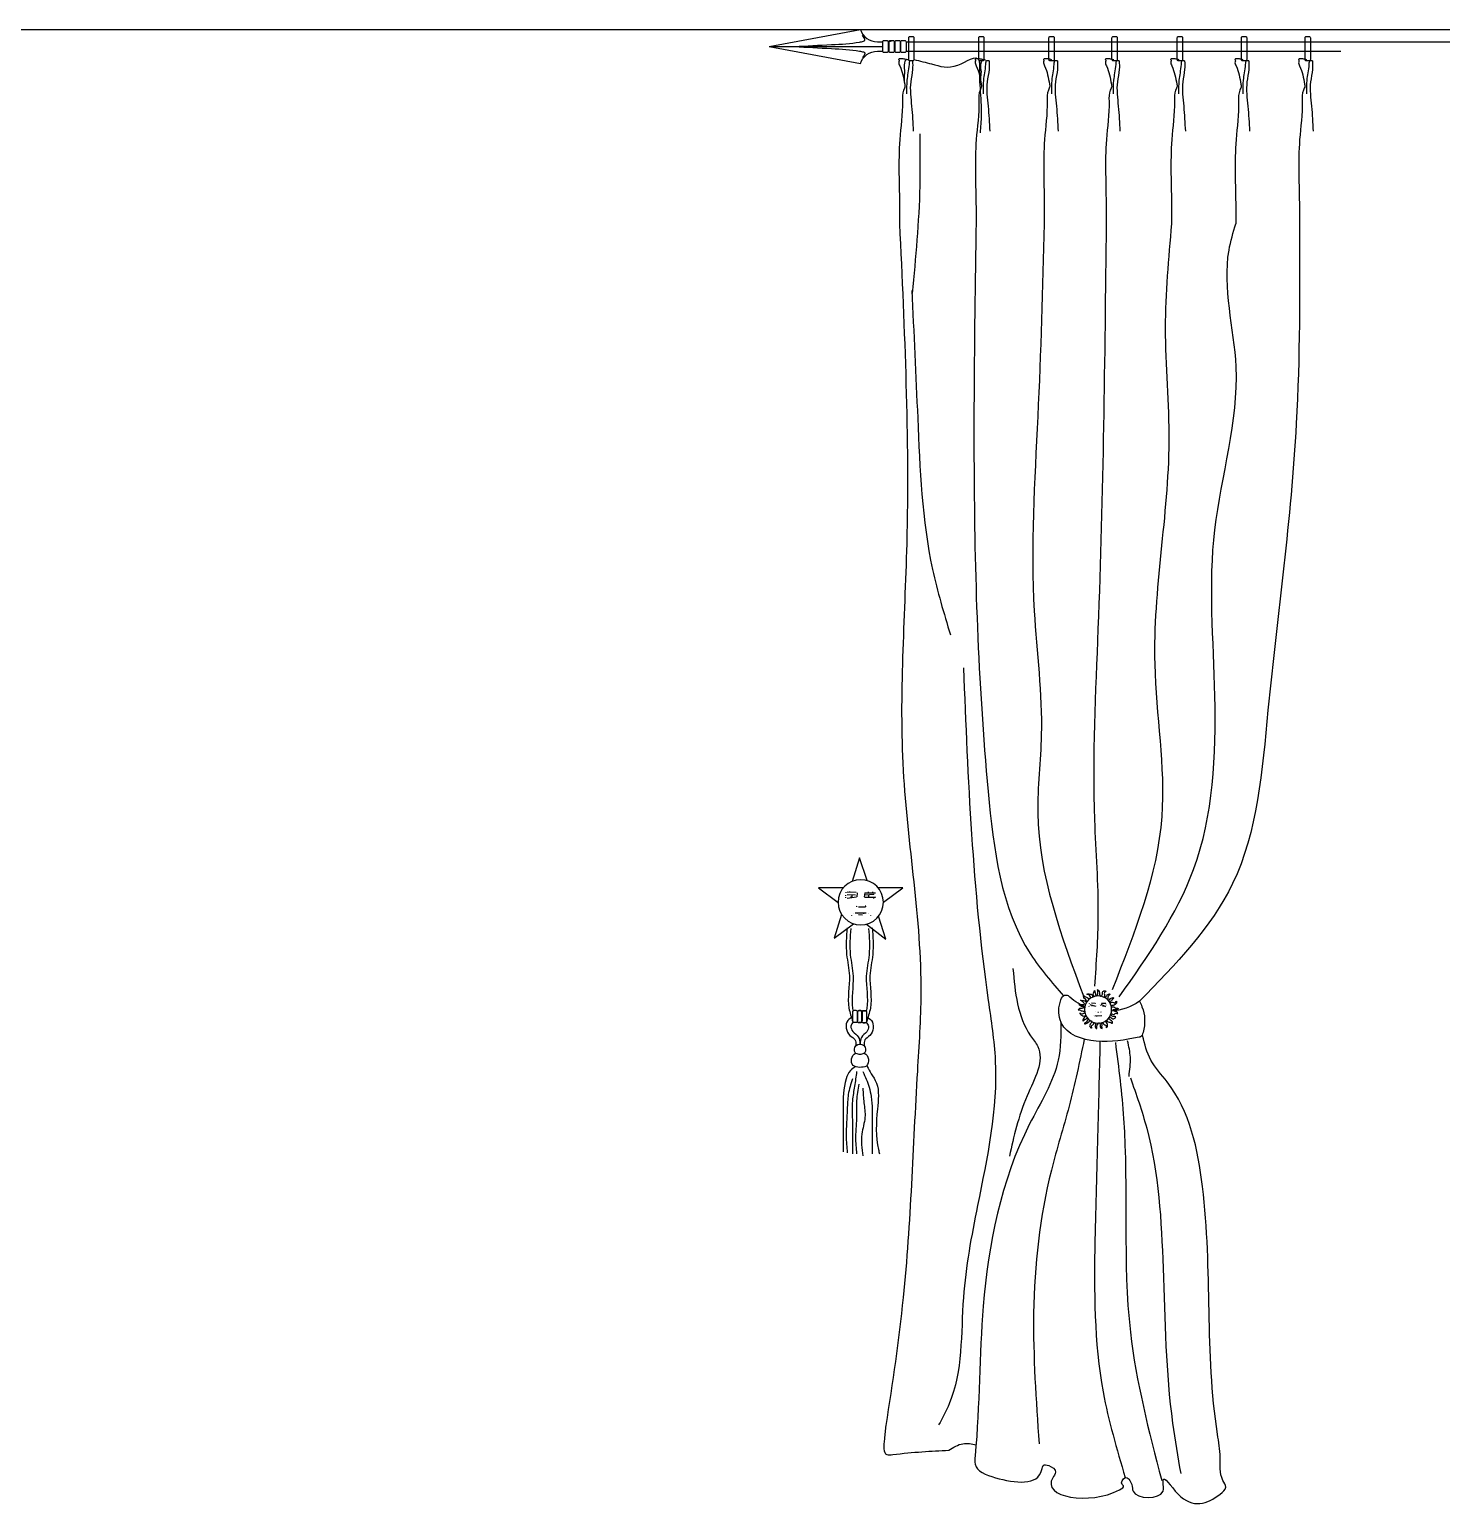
# Model space of a CAD drawing. Header units: inches. Extents: x 9.8 to 52.3, y 14.9 to 39.7.
# Drawn here: x 26.665 to 28.755, y 18.006 to 20.198 of the extents above; entities that cross this region are included whole.
import ezdxf

# ---------------------------------------------------------------- set-up
doc = ezdxf.new("R2010")
doc.units = ezdxf.units.IN
doc.header["$MEASUREMENT"] = 0
doc.layers.add('4', color=4, linetype='Continuous')

msp = doc.modelspace()

# ---------------------------------------------------------------- linework, layer by layer
at = {"layer": '4'}
msp.add_line((10.1824, 20.1977), (30.5086, 20.1977), dxfattribs=at)
at = {"layer": '4', "extrusion": (7.4983e-33, 1.22461e-16, -1)}
for p, q in [((27.9362, 20.1796), (27.9434, 20.1818)), ((27.9362, 20.1657), (27.9376, 20.1657)), ((27.9454, 20.1657), (27.9465, 20.1657)), ((27.9543, 20.1657), (27.955, 20.1657)), ((27.9628, 20.1796), (30.0868, 20.1796)), ((27.9628, 20.1657), (28.6066, 20.1657)), ((27.8737, 18.9148), (27.8737, 18.9158)), ((27.8737, 18.9122), (27.8737, 18.9132)), ((27.8743, 18.9195), (27.8743, 18.9205)), ((27.8758, 18.921), (27.8889, 18.9205)), ((27.8758, 18.9169), (27.8879, 18.9163)), ((27.8894, 18.9132), (27.8758, 18.9111)), ((27.8795, 18.921), (27.8795, 18.9216)), ((27.8811, 18.9142), (27.8811, 18.9127)), ((27.8832, 18.9132), (27.8832, 18.9153)), ((27.8868, 18.921), (27.8868, 18.9205)), ((27.8905, 18.9195), (27.89, 18.9137)), ((27.902, 18.9195), (27.901, 18.9137)), ((27.9015, 18.9132), (27.9177, 18.9132)), ((27.902, 18.9195), (27.9177, 18.9195)), ((27.9151, 18.9169), (27.9025, 18.9158)), ((27.9031, 18.9163), (27.9031, 18.9158)), ((27.9046, 18.9132), (27.9046, 18.9122)), ((27.9072, 18.9205), (27.9072, 18.921)), ((27.9078, 18.9132), (27.9078, 18.9153)), ((27.913, 18.921), (27.913, 18.9205)), ((27.9151, 18.9163), (27.9151, 18.9169)), ((27.9151, 18.9111), (27.9151, 18.9116)), ((27.9177, 18.9132), (27.9177, 18.9137)), ((27.8857, 18.8894), (27.8857, 18.8891)), ((27.8875, 18.8897), (27.9036, 18.8897)), ((27.888, 18.8896), (27.888, 18.8894)), ((27.8894, 18.9002), (27.8893, 18.9002)), ((27.8896, 18.8995), (27.8896, 18.8989)), ((27.8925, 18.8985), (27.9026, 18.8989)), ((27.8927, 18.8902), (27.8927, 18.8904)), ((27.8955, 18.8982), (27.8955, 18.898)), ((27.8977, 18.8899), (27.8977, 18.8897)), ((27.8989, 18.898), (27.8989, 18.8979)), ((27.9023, 18.8989), (27.9023, 18.8985)), ((27.9025, 18.9006), (27.9026, 18.9006)), ((27.9026, 18.8995), (27.9026, 18.8989)), ((27.9066, 18.8894), (27.9066, 18.8891)), ((27.8819, 18.8857), (27.8819, 18.8855)), ((27.8826, 18.8865), (27.8824, 18.8865)), ((27.8914, 18.8884), (27.8914, 18.8883)), ((27.8924, 18.8875), (27.8981, 18.8868)), ((27.8927, 18.8875), (27.8927, 18.8873)), ((27.9004, 18.8884), (27.9004, 18.8886)), ((27.9075, 18.8881), (27.9079, 18.8881)), ((27.9103, 18.8857), (27.9103, 18.8855)), ((28.2339, 18.751), (28.2339, 18.7517)), ((28.2342, 18.7554), (28.2342, 18.7561)), ((28.2351, 18.7539), (28.2433, 18.7517)), ((28.2373, 18.7567), (28.243, 18.7561)), ((28.2377, 18.752), (28.2377, 18.7517)), ((28.2408, 18.7567), (28.2408, 18.7564)), ((28.241, 18.7372), (28.241, 18.7371)), ((28.2424, 18.7374), (28.2526, 18.738)), ((28.243, 18.7561), (28.243, 18.7557)), ((28.2432, 18.7438), (28.2432, 18.7436)), ((28.2433, 18.752), (28.2433, 18.7517)), ((28.2448, 18.7366), (28.2448, 18.7364)), ((28.2469, 18.7426), (28.2478, 18.7426)), ((28.2481, 18.7378), (28.2481, 18.7377)), ((28.2496, 18.7545), (28.2496, 18.7548)), ((28.2503, 18.7425), (28.2503, 18.7426)), ((28.2505, 18.7529), (28.2505, 18.7526)), ((28.251, 18.7431), (28.251, 18.7429)), ((28.2587, 18.7504), (28.2518, 18.7539)), ((28.2521, 18.7561), (28.2584, 18.7561)), ((28.2526, 18.738), (28.2526, 18.7378)), ((28.254, 18.751), (28.254, 18.7507)), ((28.2574, 18.7564), (28.2574, 18.7561)), ((28.2593, 18.7532), (28.2593, 18.7535)), ((28.2599, 18.7557), (28.2599, 18.7554))]:
    msp.add_line(p, q, dxfattribs=at)
at = {"layer": '4', "extrusion": (0, 0, -1)}
for points in [[(-27.7601, 20.1726), (-27.8952, 20.1977, -0.327549), (-27.9203, 20.1796), (-27.9284, 20.1796)], [(-27.7601, 20.1726), (-27.8952, 20.1475, 0.327549), (-27.9203, 20.1656), (-27.9284, 20.1656)]]:
    msp.add_lwpolyline(points, format="xyb", dxfattribs=at)
for points in [[(-27.9667, 20.1857, 0.414214), (-27.9687, 20.1877), (-27.9725, 20.1877, 0.414214), (-27.9745, 20.1857), (-27.9745, 20.1533, 0.414214), (-27.9725, 20.1513), (-27.9687, 20.1513, 0.414214), (-27.9667, 20.1533)], [(-28.0704, 20.1857, 0.414214), (-28.0724, 20.1877), (-28.0762, 20.1877, 0.414214), (-28.0782, 20.1857), (-28.0782, 20.1533, 0.414214), (-28.0762, 20.1513), (-28.0724, 20.1513, 0.414214), (-28.0704, 20.1533)], [(-28.1743, 20.1857, 0.414214), (-28.1763, 20.1877), (-28.1801, 20.1877, 0.414214), (-28.1821, 20.1857), (-28.1821, 20.1533, 0.414214), (-28.1801, 20.1513), (-28.1763, 20.1513, 0.414214), (-28.1743, 20.1533)], [(-28.2677, 20.1857, 0.414214), (-28.2697, 20.1877), (-28.2735, 20.1877, 0.414214), (-28.2755, 20.1857), (-28.2755, 20.1533, 0.414214), (-28.2735, 20.1513), (-28.2697, 20.1513, 0.414214), (-28.2677, 20.1533)], [(-28.3643, 20.1857, 0.414214), (-28.3663, 20.1877), (-28.3701, 20.1877, 0.414214), (-28.3721, 20.1857), (-28.3721, 20.1533, 0.414214), (-28.3701, 20.1513), (-28.3663, 20.1513, 0.414214), (-28.3643, 20.1533)], [(-28.4594, 20.1857, 0.414214), (-28.4614, 20.1877), (-28.4652, 20.1877, 0.414214), (-28.4672, 20.1857), (-28.4672, 20.1533, 0.414214), (-28.4652, 20.1513), (-28.4614, 20.1513, 0.414214), (-28.4594, 20.1533)], [(-28.5536, 20.1857, 0.414214), (-28.5556, 20.1877), (-28.5594, 20.1877, 0.414214), (-28.5614, 20.1857), (-28.5614, 20.1533, 0.414214), (-28.5594, 20.1513), (-28.5556, 20.1513, 0.414214), (-28.5536, 20.1533)], [(-27.9304, 20.1818), (-27.9342, 20.1818, 0.414214), (-27.9362, 20.1798), (-27.9362, 20.1657, 0.414214), (-27.9342, 20.1637), (-27.9304, 20.1637, 0.414214), (-27.9284, 20.1657), (-27.9284, 20.1798, 0.414214)], [(-27.9396, 20.1818), (-27.9434, 20.1818, 0.414214), (-27.9454, 20.1798), (-27.9454, 20.1657, 0.414214), (-27.9434, 20.1637), (-27.9396, 20.1637, 0.414214), (-27.9376, 20.1657), (-27.9376, 20.1798, 0.414214)], [(-27.9485, 20.1818), (-27.9523, 20.1818, 0.414214), (-27.9543, 20.1798), (-27.9543, 20.1657, 0.414214), (-27.9523, 20.1637), (-27.9485, 20.1637, 0.414214), (-27.9465, 20.1657), (-27.9465, 20.1798, 0.414214)], [(-27.957, 20.1818), (-27.9608, 20.1818, 0.414214), (-27.9628, 20.1798), (-27.9628, 20.1657, 0.414214), (-27.9608, 20.1637), (-27.957, 20.1637, 0.414214), (-27.955, 20.1657), (-27.955, 20.1798, 0.414214)], [(-27.8839, 18.7297), (-27.8839, 18.7431, 0.414214), (-27.8863, 18.7455), (-27.8883, 18.7455, 0.414214), (-27.8907, 18.7431), (-27.8907, 18.7297, 0.414214), (-27.8883, 18.7273), (-27.8863, 18.7273, 0.414214)], [(-27.8908, 18.7292), (-27.8908, 18.7426, 0.414214), (-27.8932, 18.745), (-27.8951, 18.745, 0.414214), (-27.8975, 18.7426), (-27.8975, 18.7292, 0.414214), (-27.8951, 18.7268), (-27.8932, 18.7268, 0.414214)], [(-27.8909, 18.7297), (-27.8909, 18.7431, 0.414214), (-27.8933, 18.7455), (-27.8953, 18.7455, 0.414214), (-27.8977, 18.7431), (-27.8977, 18.7297, 0.414214), (-27.8953, 18.7273), (-27.8933, 18.7273, 0.414214)], [(-27.8974, 18.7293), (-27.8974, 18.7428, 0.414214), (-27.8998, 18.7452), (-27.9018, 18.7452, 0.414214), (-27.9042, 18.7428), (-27.9042, 18.7293, 0.414214), (-27.9018, 18.7269), (-27.8998, 18.7269, 0.414214)], [(-27.8976, 18.729), (-27.8976, 18.7424, 0.414214), (-27.9, 18.7448), (-27.902, 18.7448, 0.414214), (-27.9044, 18.7424), (-27.9044, 18.729, 0.414214), (-27.902, 18.7266), (-27.9, 18.7266, 0.414214)]]:
    msp.add_lwpolyline(points, format="xyb", close=True, dxfattribs=at)
for points in [[(-27.7601, 20.1726), (-27.9284, 20.1726)], [(-27.8941, 18.9713), (-27.883, 18.9363)], [(-27.9051, 18.9375), (-27.8941, 18.9713)], [(-27.87, 18.9268), (-27.8334, 18.9268), (-27.8622, 18.9049)], [(-27.9292, 18.9057), (-27.958, 18.9268), (-27.9214, 18.9268)], [(-27.8674, 18.8875), (-27.8563, 18.8525), (-27.8852, 18.8736)], [(-27.9042, 18.873), (-27.933, 18.851), (-27.9221, 18.8848)]]:
    msp.add_lwpolyline(points, dxfattribs=at)
at = {"layer": '4', "extrusion": (7.4983e-33, 1.22461e-16, -1)}
for centre, radius in [((-27.8957, 18.9054), 0.0335), ((-28.2471, 18.7466), 0.0201)]:
    msp.add_circle(centre, radius, dxfattribs=at)
for centre, radius, start, end in [((-28.2608, 18.8284), 0.0843, 293.2461, 313.5438), ((-28.2608, 18.8284), 0.0843, 235.6895, 265.7062), ((-27.8946, 18.6873), 0.00828, 321.4818, 218.5167), ((-27.8946, 18.6712), 0.0127, 323.3483, 59.3425), ((-27.8946, 18.6712), 0.0127, 120.1573, 221.468), ((-27.8951, 18.6838), 0.0228, 246.7737, 298.0426)]:
    msp.add_arc(centre, radius, start, end, dxfattribs=at)
at = {"layer": '4'}
for points, knots in [([(27.7976, 20.1726), (27.8158, 20.1736), (27.8477, 20.1753), (27.8831, 20.177), (27.8983, 20.1801), (27.9022, 20.1815), (27.9009, 20.1857), (27.8993, 20.1879), (27.8981, 20.1895)], [0, 0, 0, 0, 55.141445, 96.70421, 102.506128, 104.672636, 107.104394, 113.369256, 113.369256, 113.369256, 113.369256]), ([(27.7976, 20.1726), (27.8158, 20.1716), (27.8477, 20.1699), (27.8831, 20.1682), (27.8983, 20.1651), (27.9022, 20.1637), (27.9009, 20.1595), (27.8993, 20.1573), (27.8981, 20.1557)], [0, 0, 0, 0, 55.141445, 96.70421, 102.506128, 104.672636, 107.104394, 113.369256, 113.369256, 113.369256, 113.369256]), ([(27.9745, 20.1533), (27.9833, 20.1512), (28.005, 20.1463), (28.0337, 20.1361), (28.0698, 20.1631), (28.0719, 20.1445), (28.071, 20.1262), (28.0731, 20.1004), (28.0748, 20.0706), (28.0732, 20.0536), (28.0724, 20.045)], [0, 0, 0, 0, 26.979752, 65.908872, 97.756014, 103.802657, 115.891125, 154.785344, 179.840651, 205.802115, 205.802115, 205.802115, 205.802115]), ([(27.9642, 20.1532), (27.9622, 20.1537), (27.9591, 20.1545), (27.9557, 20.1542), (27.9507, 20.1544), (27.9531, 20.1522), (27.9511, 20.1488), (27.9575, 20.137), (27.9592, 20.1253), (27.9617, 20.1127), (27.9568, 20.1049), (27.9586, 20.0777), (27.95, 20.0207), (27.9533, 19.9598), (27.9532, 19.9183), (27.9531, 19.9103)], [0, 0, 0, 0, 5.888716, 9.045734, 12.622874, 13.886841, 16.36504, 22.48592, 50.797241, 53.970863, 59.960258, 76.525179, 133.431317, 233.784115, 257.961053, 257.961053, 257.961053, 257.961053]), ([(27.9673, 20.1519), (27.9661, 20.1526), (27.9622, 20.155), (27.9586, 20.1441), (27.9615, 20.1356), (27.9592, 20.1256), (27.9604, 20.1195), (27.9609, 20.1168)], [0, 0, 0, 0, 3.48452, 12.268936, 22.456578, 32.993877, 41.122951, 41.122951, 41.122951, 41.122951]), ([(27.9725, 20.1513), (27.971, 20.1516), (27.9675, 20.1522), (27.9669, 20.1383), (27.9633, 20.1245), (27.9636, 20.1094), (27.9637, 20.1024)], [0, 0, 0, 0, 3.829566, 9.081515, 32.773881, 53.103821, 53.103821, 53.103821, 53.103821]), ([(27.9725, 20.1513), (27.9726, 20.1471), (27.973, 20.1367), (27.9674, 20.1147), (27.9716, 20.0839), (27.9729, 20.0597), (27.9735, 20.0474)], [0, 0, 0, 0, 12.405343, 31.190721, 67.315772, 104.196324, 104.196324, 104.196324, 104.196324]), ([(28.0775, 20.1532), (28.0754, 20.1537), (28.0723, 20.1545), (28.0689, 20.1542), (28.0639, 20.1544), (28.0663, 20.1522), (28.0644, 20.1488), (28.0707, 20.137), (28.0724, 20.1253), (28.0749, 20.1127), (28.07, 20.1049), (28.0718, 20.0777), (28.0632, 20.0207), (28.0666, 19.9598), (28.0664, 19.9183), (28.0664, 19.9103)], [0, 0, 0, 0, 5.888716, 9.045734, 12.622874, 13.886841, 16.36504, 22.48592, 50.797241, 53.970863, 59.960258, 76.525179, 133.431317, 233.784115, 257.961053, 257.961053, 257.961053, 257.961053]), ([(28.0805, 20.1519), (28.0794, 20.1526), (28.0754, 20.155), (28.0718, 20.1441), (28.0747, 20.1356), (28.0724, 20.1256), (28.0736, 20.1195), (28.0741, 20.1168)], [0, 0, 0, 0, 3.48452, 12.268936, 22.456578, 32.993877, 41.122951, 41.122951, 41.122951, 41.122951]), ([(28.0857, 20.1513), (28.0842, 20.1516), (28.0807, 20.1522), (28.0801, 20.1383), (28.0765, 20.1245), (28.0768, 20.1094), (28.0769, 20.1024)], [0, 0, 0, 0, 3.829566, 9.081515, 32.773881, 53.103821, 53.103821, 53.103821, 53.103821]), ([(28.0857, 20.1513), (28.0859, 20.1471), (28.0862, 20.1367), (28.0806, 20.1147), (28.0848, 20.0839), (28.0861, 20.0597), (28.0867, 20.0474)], [0, 0, 0, 0, 12.405343, 31.190721, 67.315772, 104.196324, 104.196324, 104.196324, 104.196324]), ([(28.1786, 20.1532), (28.1765, 20.1537), (28.1734, 20.1545), (28.17, 20.1542), (28.165, 20.1544), (28.1674, 20.1522), (28.1655, 20.1488), (28.1718, 20.137), (28.1735, 20.1253), (28.1761, 20.1127), (28.1711, 20.1049), (28.1729, 20.0777), (28.1643, 20.0207), (28.1677, 19.9598), (28.1675, 19.9183), (28.1675, 19.9103)], [0, 0, 0, 0, 5.888716, 9.045734, 12.622874, 13.886841, 16.36504, 22.48592, 50.797241, 53.970863, 59.960258, 76.525179, 133.431317, 233.784115, 257.961053, 257.961053, 257.961053, 257.961053]), ([(28.1868, 20.1513), (28.1854, 20.1516), (28.1819, 20.1522), (28.1813, 20.1383), (28.1776, 20.1245), (28.1779, 20.1094), (28.178, 20.1024)], [0, 0, 0, 0, 3.829566, 9.081515, 32.773881, 53.103821, 53.103821, 53.103821, 53.103821]), ([(28.1868, 20.1513), (28.187, 20.1471), (28.1874, 20.1367), (28.1817, 20.1147), (28.186, 20.0839), (28.1872, 20.0597), (28.1879, 20.0474)], [0, 0, 0, 0, 12.405343, 31.190721, 67.315772, 104.196324, 104.196324, 104.196324, 104.196324]), ([(28.2702, 20.1532), (28.2682, 20.1537), (28.265, 20.1545), (28.2616, 20.1542), (28.2567, 20.1544), (28.259, 20.1522), (28.2571, 20.1488), (28.2634, 20.137), (28.2651, 20.1253), (28.2677, 20.1127), (28.2627, 20.1049), (28.2645, 20.0777), (28.2559, 20.0207), (28.2593, 19.9598), (28.2591, 19.9183), (28.2591, 19.9103)], [0, 0, 0, 0, 5.888716, 9.045734, 12.622874, 13.886841, 16.36504, 22.48592, 50.797241, 53.970863, 59.960258, 76.525179, 133.431317, 233.784115, 257.961053, 257.961053, 257.961053, 257.961053]), ([(28.2784, 20.1513), (28.277, 20.1516), (28.2735, 20.1522), (28.2729, 20.1383), (28.2692, 20.1245), (28.2695, 20.1094), (28.2696, 20.1024)], [0, 0, 0, 0, 3.829566, 9.081515, 32.773881, 53.103821, 53.103821, 53.103821, 53.103821]), ([(28.2784, 20.1513), (28.2786, 20.1471), (28.279, 20.1367), (28.2733, 20.1147), (28.2776, 20.0839), (28.2788, 20.0597), (28.2795, 20.0474)], [0, 0, 0, 0, 12.405343, 31.190721, 67.315772, 104.196324, 104.196324, 104.196324, 104.196324]), ([(28.367, 20.1532), (28.3649, 20.1537), (28.3618, 20.1545), (28.3584, 20.1542), (28.3534, 20.1544), (28.3558, 20.1522), (28.3539, 20.1488), (28.3602, 20.137), (28.3619, 20.1253), (28.3645, 20.1127), (28.3595, 20.1049), (28.3613, 20.0777), (28.3527, 20.0207), (28.3561, 19.9598), (28.3559, 19.9183), (28.3559, 19.9103)], [0, 0, 0, 0, 5.888716, 9.045734, 12.622874, 13.886841, 16.36504, 22.48592, 50.797241, 53.970863, 59.960258, 76.525179, 133.431317, 233.784115, 257.961053, 257.961053, 257.961053, 257.961053]), ([(28.3752, 20.1513), (28.3738, 20.1516), (28.3703, 20.1522), (28.3697, 20.1383), (28.366, 20.1245), (28.3663, 20.1094), (28.3664, 20.1024)], [0, 0, 0, 0, 3.829566, 9.081515, 32.773881, 53.103821, 53.103821, 53.103821, 53.103821]), ([(28.3752, 20.1513), (28.3754, 20.1471), (28.3758, 20.1367), (28.3701, 20.1147), (28.3744, 20.0839), (28.3756, 20.0597), (28.3763, 20.0474)], [0, 0, 0, 0, 12.405343, 31.190721, 67.315772, 104.196324, 104.196324, 104.196324, 104.196324]), ([(28.462, 20.1532), (28.46, 20.1537), (28.4569, 20.1545), (28.4535, 20.1542), (28.4485, 20.1544), (28.4509, 20.1522), (28.4489, 20.1488), (28.4553, 20.137), (28.457, 20.1253), (28.4595, 20.1127), (28.4546, 20.1049), (28.4564, 20.0777), (28.4478, 20.0207), (28.4511, 19.9598), (28.451, 19.9183), (28.451, 19.9103)], [0, 0, 0, 0, 5.888716, 9.045734, 12.622874, 13.886841, 16.36504, 22.48592, 50.797241, 53.970863, 59.960258, 76.525179, 133.431317, 233.784115, 257.961053, 257.961053, 257.961053, 257.961053]), ([(28.4703, 20.1513), (28.4688, 20.1516), (28.4653, 20.1522), (28.4647, 20.1383), (28.4611, 20.1245), (28.4614, 20.1094), (28.4615, 20.1024)], [0, 0, 0, 0, 3.829566, 9.081515, 32.773881, 53.103821, 53.103821, 53.103821, 53.103821]), ([(28.4703, 20.1513), (28.4704, 20.1471), (28.4708, 20.1367), (28.4652, 20.1147), (28.4694, 20.0839), (28.4707, 20.0597), (28.4713, 20.0474)], [0, 0, 0, 0, 12.405343, 31.190721, 67.315772, 104.196324, 104.196324, 104.196324, 104.196324]), ([(28.5562, 20.1532), (28.5542, 20.1537), (28.5511, 20.1545), (28.5477, 20.1542), (28.5427, 20.1544), (28.5451, 20.1522), (28.5431, 20.1488), (28.5495, 20.137), (28.5512, 20.1253), (28.5537, 20.1127), (28.5488, 20.1049), (28.5506, 20.0777), (28.542, 20.0207), (28.5453, 19.9598), (28.5452, 19.9183), (28.5452, 19.9103)], [0, 0, 0, 0, 5.888716, 9.045734, 12.622874, 13.886841, 16.36504, 22.48592, 50.797241, 53.970863, 59.960258, 76.525179, 133.431317, 233.784115, 257.961053, 257.961053, 257.961053, 257.961053]), ([(28.5645, 20.1513), (28.563, 20.1516), (28.5595, 20.1522), (28.5589, 20.1383), (28.5553, 20.1245), (28.5556, 20.1094), (28.5557, 20.1024)], [0, 0, 0, 0, 3.829566, 9.081515, 32.773881, 53.103821, 53.103821, 53.103821, 53.103821]), ([(28.5645, 20.1513), (28.5646, 20.1471), (28.565, 20.1367), (28.5594, 20.1147), (28.5636, 20.0839), (28.5649, 20.0597), (28.5655, 20.0474)], [0, 0, 0, 0, 12.405343, 31.190721, 67.315772, 104.196324, 104.196324, 104.196324, 104.196324]), ([(27.9831, 20.0433), (27.9834, 20.0174), (27.9843, 19.9386), (27.9769, 19.86), (27.972, 19.8071)], [0, 0, 0, 0, 77.497716, 236.569797, 236.569797, 236.569797, 236.569797]), ([(27.9531, 19.9103), (27.9605, 19.7523), (27.973, 19.4826), (27.9438, 19.1018), (27.9925, 18.8426), (27.9738, 18.5819), (27.9683, 18.3676), (27.9428, 18.1937), (27.9328, 18.1308)], [0, 0, 0, 0, 474.222372, 809.631559, 1140.799191, 1256.201205, 1592.224717, 1783.240328, 1783.240328, 1783.240328, 1783.240328]), ([(28.0664, 19.9103), (28.0646, 19.7903), (28.0605, 19.5088), (28.0717, 19.1529), (28.1062, 18.8699), (28.1786, 18.7869), (28.1958, 18.767)], [0, 0, 0, 0, 358.832641, 841.380524, 1090.504715, 1168.675378, 1168.675378, 1168.675378, 1168.675378]), ([(28.1675, 19.9103), (28.1649, 19.8152), (28.1596, 19.624), (28.1429, 19.3712), (28.1698, 19.1762), (28.1454, 18.982), (28.1926, 18.8553), (28.226, 18.7654)], [0, 0, 0, 0, 285.62281, 573.877557, 757.581659, 872.983672, 1153.868306, 1153.868306, 1153.868306, 1153.868306]), ([(28.2591, 19.9103), (28.2569, 19.7103), (28.2538, 19.4161), (28.2358, 19.0745), (28.2501, 18.8981), (28.2442, 18.8161), (28.2417, 18.7811)], [0, 0, 0, 0, 599.989298, 883.004801, 1024.585402, 1129.519066, 1129.519066, 1129.519066, 1129.519066]), ([(28.3559, 19.9103), (28.3512, 19.8588), (28.3415, 19.7516), (28.363, 19.5336), (28.3123, 19.294), (28.3633, 19.0166), (28.3014, 18.8605), (28.2679, 18.7759)], [0, 0, 0, 0, 154.735593, 322.501667, 653.295426, 878.864878, 1145.920244, 1145.920244, 1145.920244, 1145.920244]), ([(28.2784, 18.7654), (28.3211, 18.826), (28.4143, 18.9584), (28.426, 19.2084), (28.4031, 19.4566), (28.4737, 19.6737), (28.4269, 19.8285), (28.4471, 19.8973), (28.451, 19.9103)], [0, 0, 0, 0, 218.43419, 477.120979, 723.406999, 966.497635, 1139.739601, 1180.164334, 1180.164334, 1180.164334, 1180.164334]), ([(28.5452, 19.9103), (28.5456, 19.8112), (28.5466, 19.5695), (28.5007, 19.2494), (28.4776, 18.9325), (28.3616, 18.8134), (28.3083, 18.7588)], [0, 0, 0, 0, 295.973944, 722.492406, 984.558695, 1206.827729, 1206.827729, 1206.827729, 1206.827729]), ([(27.9713, 19.8116), (27.9743, 19.7487), (27.9809, 19.6109), (27.9874, 19.4378), (28.0188, 19.3336), (28.0285, 19.3015)], [0, 0, 0, 0, 189.294877, 414.641372, 514.923523, 514.923523, 514.923523, 514.923523]), ([(28.0477, 19.2528), (28.0544, 19.0882), (28.0623, 18.8938), (28.1049, 18.6293), (28.073, 18.4813), (28.0412, 18.3149), (28.0476, 18.1988), (28.0166, 18.1417), (28.011, 18.1314)], [0, 0, 0, 0, 493.937876, 583.635292, 800.07451, 937.923043, 1096.520072, 1131.676952, 1131.676952, 1131.676952, 1131.676952]), ([(27.8756, 18.8675), (27.8746, 18.8544), (27.8728, 18.8306), (27.8823, 18.7916), (27.8738, 18.7571), (27.8819, 18.7353), (27.884, 18.7286)], [0, 0, 0, 0, 65.216018, 118.485042, 198.314487, 233.263315, 233.263315, 233.263315, 233.263315]), ([(27.9127, 18.8675), (27.9137, 18.8544), (27.9155, 18.8306), (27.906, 18.7916), (27.9145, 18.7569), (27.9063, 18.735), (27.9042, 18.7281)], [0, 0, 0, 0, 65.216018, 118.485042, 198.314487, 234.09531, 234.09531, 234.09531, 234.09531]), ([(27.881, 18.8668), (27.88, 18.8537), (27.8782, 18.8299), (27.8878, 18.7909), (27.8807, 18.7622), (27.8842, 18.7454), (27.8845, 18.7442)], [0, 0, 0, 0, 65.216018, 118.485042, 198.314487, 205.033627, 205.033627, 205.033627, 205.033627]), ([(27.9073, 18.8668), (27.9083, 18.8537), (27.9101, 18.8299), (27.9006, 18.7909), (27.9077, 18.7622), (27.9041, 18.7453), (27.9038, 18.744)], [0, 0, 0, 0, 65.216018, 118.485042, 198.314487, 205.297597, 205.297597, 205.297597, 205.297597]), ([(28.1211, 18.8073), (28.1242, 18.7719), (28.1279, 18.73), (28.172, 18.6774), (28.1339, 18.6109), (28.1223, 18.5586), (28.1158, 18.5296)], [0, 0, 0, 0, 102.956949, 121.854659, 196.88423, 289.744816, 289.744816, 289.744816, 289.744816]), ([(28.3083, 18.7588), (28.3096, 18.7562), (28.3167, 18.742), (28.3174, 18.724), (28.3118, 18.7062), (28.2868, 18.702), (28.249, 18.6935), (28.1987, 18.7098), (28.188, 18.7391), (28.1879, 18.7533), (28.1959, 18.7691), (28.2009, 18.7678), (28.2028, 18.7673)], [0, 0, 0, 0, 8.819379, 47.209282, 54.611553, 56.809534, 120.519811, 178.93448, 183.48653, 213.338468, 222.078213, 227.435885, 227.435885, 227.435885, 227.435885]), ([(28.2274, 18.7544), (28.2269, 18.7553), (28.226, 18.7568), (28.2244, 18.7585), (28.22, 18.7609), (28.2233, 18.7602), (28.2257, 18.76), (28.2283, 18.759), (28.2317, 18.7563), (28.2285, 18.7626), (28.2259, 18.7635), (28.2251, 18.7688), (28.2274, 18.7652), (28.2301, 18.7654), (28.2322, 18.7637), (28.2346, 18.7623), (28.2368, 18.7643), (28.2345, 18.7669), (28.2335, 18.7691), (28.2298, 18.7689), (28.2327, 18.7703), (28.2347, 18.7688), (28.2389, 18.7698), (28.239, 18.7654), (28.2411, 18.7664), (28.2398, 18.7681), (28.2402, 18.7708), (28.2407, 18.773), (28.2422, 18.7756), (28.2424, 18.7719), (28.2431, 18.7702), (28.2435, 18.7675), (28.2469, 18.7663), (28.2462, 18.7716), (28.247, 18.774), (28.2453, 18.7771), (28.2488, 18.7743), (28.249, 18.7716), (28.2496, 18.7687), (28.2498, 18.7667), (28.2515, 18.7658), (28.2527, 18.7677), (28.2538, 18.7696), (28.2531, 18.7722), (28.2548, 18.774), (28.2565, 18.7742), (28.2578, 18.7746), (28.259, 18.7733), (28.2571, 18.773), (28.2561, 18.7713), (28.2564, 18.7688), (28.2568, 18.7668), (28.256, 18.7652), (28.257, 18.7645), (28.2585, 18.7651), (28.2601, 18.767), (28.261, 18.77), (28.2652, 18.7697), (28.2636, 18.7676), (28.2617, 18.7665), (28.2616, 18.7637), (28.2614, 18.762), (28.2615, 18.76), (28.2642, 18.7607), (28.2654, 18.7628), (28.2674, 18.7643), (28.2709, 18.7645), (28.2701, 18.7628), (28.2679, 18.7632), (28.2678, 18.7592), (28.2652, 18.759), (28.2644, 18.7575), (28.2659, 18.7563), (28.2682, 18.7582), (28.2708, 18.7564), (28.273, 18.7569), (28.2745, 18.7597), (28.2746, 18.7575), (28.2746, 18.7558), (28.2722, 18.7538), (28.2698, 18.7527), (28.2662, 18.7525), (28.2672, 18.75), (28.2695, 18.7512), (28.2719, 18.7499), (28.2737, 18.7478), (28.2775, 18.7492), (28.2762, 18.747), (28.2745, 18.7457), (28.2718, 18.7462), (28.2694, 18.7465), (28.2687, 18.7461)], [2.361413, 2.361413, 2.361413, 2.361413, 6.985416, 11.536861, 17.159934, 18.845169, 24.643917, 30.620421, 33.300635, 41.473782, 46.874424, 51.92577, 55.803953, 60.026922, 65.258216, 69.253083, 71.785606, 77.446345, 82.175292, 85.310004, 87.441334, 92.497045, 98.339627, 103.628348, 105.017723, 106.300188, 112.2722, 117.770044, 119.819037, 122.996076, 128.600942, 132.760103, 134.796194, 143.401942, 147.68807, 150.700328, 154.274163, 160.686492, 166.950537, 168.164749, 170.828911, 173.861026, 177.488443, 182.018965, 185.560291, 188.50815, 190.414813, 192.275262, 193.87376, 197.259279, 201.307288, 206.069656, 207.753436, 208.944714, 211.141944, 215.019823, 221.429515, 225.309174, 227.22937, 231.609093, 236.465942, 239.333283, 241.528719, 244.161174, 249.722758, 253.890888, 258.239949, 259.305037, 261.270276, 267.481255, 271.776675, 273.05914, 274.406747, 279.698508, 284.611606, 287.626033, 291.331955, 293.015735, 295.645857, 300.870402, 306.003611, 311.013445, 312.827154, 315.93462, 320.984306, 325.35857, 329.886892, 332.017071, 334.733559, 340.930213, 345.119744, 345.119744, 345.119744, 345.119744]), ([(27.8839, 18.7359), (27.8811, 18.7343), (27.8715, 18.729), (27.8747, 18.7091), (27.8885, 18.7034), (27.8885, 18.6967), (27.8885, 18.6935)], [0, 0, 0, 0, 9.195887, 31.496876, 41.039833, 49.834898, 49.834898, 49.834898, 49.834898]), ([(28.2274, 18.7544), (28.2265, 18.7541), (28.2247, 18.7536), (28.2224, 18.7535), (28.2176, 18.7546), (28.2205, 18.7529), (28.2224, 18.7515), (28.225, 18.7504), (28.2294, 18.7502), (28.2228, 18.7477), (28.2202, 18.7487), (28.216, 18.7453), (28.2202, 18.7465), (28.222, 18.7445), (28.2248, 18.7444), (28.2274, 18.7438), (28.2278, 18.7408), (28.2243, 18.7404), (28.222, 18.7395), (28.2195, 18.7421), (28.2207, 18.7391), (28.2232, 18.7389), (28.2256, 18.7354), (28.2287, 18.7385), (28.2296, 18.7364), (28.2275, 18.736), (28.226, 18.7337), (28.2248, 18.7318), (28.2242, 18.7288), (28.2268, 18.7314), (28.2285, 18.7322), (28.2306, 18.7339), (28.2339, 18.7326), (28.2298, 18.7291), (28.2288, 18.7268), (28.2255, 18.7256), (28.2299, 18.7254), (28.232, 18.7272), (28.2343, 18.7289), (28.2358, 18.7304), (28.2376, 18.7298), (28.2372, 18.7276), (28.2367, 18.7255), (28.2345, 18.7241), (28.2346, 18.7215), (28.2357, 18.7203), (28.2364, 18.7191), (28.2382, 18.7193), (28.237, 18.7207), (28.2374, 18.7226), (28.2393, 18.7243), (28.2409, 18.7256), (28.2414, 18.7273), (28.2426, 18.7271), (28.2434, 18.7257), (28.2432, 18.7231), (28.2419, 18.7204), (28.2452, 18.7178), (28.2455, 18.7204), (28.2447, 18.7225), (28.2466, 18.7246), (28.2476, 18.7261), (28.2489, 18.7275), (28.2505, 18.7251), (28.25, 18.7227), (28.2504, 18.7202), (28.2529, 18.7178), (28.2534, 18.7196), (28.2515, 18.7208), (28.2541, 18.7238), (28.2524, 18.7257), (28.2527, 18.7274), (28.2547, 18.7272), (28.2552, 18.7243), (28.2582, 18.7238), (28.2596, 18.722), (28.2588, 18.7189), (28.2603, 18.7205), (28.2615, 18.7218), (28.2611, 18.7248), (28.26, 18.7272), (28.2575, 18.7299), (28.2599, 18.731), (28.2608, 18.7286), (28.2634, 18.7279), (28.2662, 18.7283), (28.2681, 18.7247), (28.2686, 18.7272), (28.2682, 18.7293), (28.2656, 18.7308), (28.263, 18.7327), (28.264, 18.7354), (28.2669, 18.7351), (28.2686, 18.7323), (28.2713, 18.7336), (28.2748, 18.7356), (28.2713, 18.7363), (28.2692, 18.736), (28.2673, 18.7375), (28.2652, 18.7389), (28.2669, 18.7407), (28.2688, 18.7392), (28.2716, 18.7388), (28.2728, 18.742), (28.2746, 18.7408), (28.2766, 18.7407), (28.2755, 18.7428), (28.2742, 18.7441), (28.2719, 18.7432), (28.2706, 18.7451), (28.2694, 18.7458), (28.2687, 18.7461), (28.2687, 18.7461)], [2.361413, 2.361413, 2.361413, 2.361413, 6.985416, 11.536861, 17.159934, 18.845169, 24.643917, 30.620421, 33.300635, 41.473782, 46.874424, 51.92577, 55.803953, 60.026922, 65.258216, 69.253083, 71.785606, 77.446345, 82.175292, 85.310004, 87.441334, 92.497045, 98.339627, 103.628348, 105.017723, 106.300188, 112.2722, 117.770044, 119.819037, 122.996076, 128.600942, 132.760103, 134.796194, 143.401942, 147.68807, 150.700328, 154.274163, 160.686492, 166.950537, 168.164749, 170.828911, 173.861026, 177.488443, 182.018965, 185.560291, 188.50815, 190.414813, 192.275262, 193.87376, 197.259279, 201.307288, 206.069656, 207.753436, 208.944714, 211.141944, 215.019823, 221.429515, 225.309174, 227.22937, 231.609093, 236.465942, 239.333283, 241.528719, 244.161174, 249.722758, 253.890888, 258.239949, 259.305037, 261.270276, 267.481255, 271.776675, 273.05914, 274.406747, 279.698508, 284.611606, 287.626033, 291.331955, 293.015735, 295.645857, 300.870402, 306.003611, 311.013445, 312.827154, 315.93462, 320.984306, 325.35857, 329.886892, 332.017071, 334.733559, 340.930213, 345.985928, 348.773325, 352.314957, 358.07938, 361.919774, 366.971117, 369.850458, 374.615569, 378.495229, 381.865703, 384.246886, 387.344801, 392.073745, 396.366495, 399.352179, 401.373591, 403.826855, 407.409772, 410.441887, 414.024804, 417.395278, 417.613374, 417.613374, 417.613374, 417.613374]), ([(27.8847, 18.7283), (27.8832, 18.7263), (27.8798, 18.7219), (27.8839, 18.7123), (27.8937, 18.7072), (27.8942, 18.6992), (27.8944, 18.6953)], [0, 0, 0, 0, 7.190245, 15.534293, 27.024862, 37.901742, 37.901742, 37.901742, 37.901742]), ([(27.9034, 18.7279), (27.905, 18.726), (27.9085, 18.7217), (27.9048, 18.712), (27.8954, 18.7067), (27.8949, 18.6992), (27.8948, 18.6956)], [0, 0, 0, 0, 11.983742, 25.890488, 45.041436, 61.711079, 61.711079, 61.711079, 61.711079]), ([(27.904, 18.7355), (27.9068, 18.7341), (27.9166, 18.7291), (27.9141, 18.7091), (27.9005, 18.7029), (27.9007, 18.6962), (27.9008, 18.693)], [0, 0, 0, 0, 9.195887, 31.496876, 41.039833, 49.834898, 49.834898, 49.834898, 49.834898]), ([(28.1921, 18.7283), (28.192, 18.7091), (28.1916, 18.6549), (28.1096, 18.528), (28.0701, 18.3236), (28.0721, 18.1593), (28.0631, 18.0643), (28.1055, 18.0478), (28.1617, 18.0401), (28.1649, 18.0734), (28.1767, 18.0717), (28.1874, 18.0631), (28.1562, 18.0251), (28.2405, 18.0113), (28.2873, 18.0401), (28.2797, 18.0447), (28.2877, 18.0598), (28.2985, 18.0441), (28.2963, 18.0213), (28.3492, 18.0208), (28.3433, 18.043), (28.3431, 18.0593), (28.3776, 18.0025), (28.4131, 18.0162), (28.4391, 18.0383), (28.4259, 18.0568), (28.4298, 18.0837), (28.4038, 18.2276), (28.4221, 18.4139), (28.38, 18.61), (28.3224, 18.6696), (28.3161, 18.6955), (28.313, 18.7081)], [0, 0, 0, 0, 56.555216, 160.280006, 438.815033, 660.760699, 672.848835, 709.187119, 778.793176, 785.164631, 793.229141, 807.480232, 816.491476, 916.932005, 925.482666, 928.332888, 939.18339, 953.434481, 963.707701, 1008.062524, 1022.165344, 1024.180036, 1054.142257, 1116.642255, 1129.546153, 1140.396655, 1174.882906, 1209.369158, 1576.712583, 1740.460645, 1780.764785, 1818.993551, 1818.993551, 1818.993551, 1818.993551]), ([(28.2266, 18.7028), (28.2197, 18.6695), (28.2062, 18.6041), (28.1643, 18.4726), (28.1457, 18.3034), (28.1553, 18.1681), (28.1598, 18.1037)], [0, 0, 0, 0, 101.941778, 200.192545, 413.352353, 606.930535, 606.930535, 606.930535, 606.930535]), ([(28.2499, 18.6993), (28.2488, 18.6525), (28.2466, 18.5547), (28.241, 18.382), (28.241, 18.21), (28.2749, 18.0955), (28.2873, 18.0535)], [0, 0, 0, 0, 140.265851, 293.435285, 519.404453, 650.337293, 650.337293, 650.337293, 650.337293]), ([(28.2727, 18.698), (28.2775, 18.6605), (28.2954, 18.5182), (28.2766, 18.2976), (28.3223, 18.1221), (28.3413, 18.0493)], [0, 0, 0, 0, 113.469225, 429.935954, 654.379487, 654.379487, 654.379487, 654.379487]), ([(28.2929, 18.6477), (28.2941, 18.6571), (28.2965, 18.6747), (28.2927, 18.692), (28.2909, 18.7001)], [0, 0, 0, 0, 28.277612, 52.787831, 52.787831, 52.787831, 52.787831]), ([(27.8881, 18.6822), (27.8903, 18.6814), (27.8947, 18.6798), (27.899, 18.6812), (27.9012, 18.6823)], [0, 0, 0, 0, 10.807293, 22.913421, 22.913421, 22.913421, 22.913421]), ([(27.8881, 18.6624), (27.8853, 18.6605), (27.8786, 18.656), (27.8699, 18.6344), (27.8694, 18.5936), (27.8695, 18.5576), (27.8696, 18.5361)], [0, 0, 0, 0, 9.865591, 23.642407, 67.011653, 131.694787, 131.694787, 131.694787, 131.694787]), ([(27.8896, 18.6547), (27.8886, 18.6475), (27.8867, 18.6331), (27.8821, 18.6081), (27.884, 18.5746), (27.8837, 18.5484), (27.8834, 18.533)], [0, 0, 0, 0, 21.780257, 43.560512, 75.902079, 122.104318, 122.104318, 122.104318, 122.104318]), ([(27.8989, 18.6547), (27.9023, 18.6471), (27.9077, 18.6352), (27.9132, 18.6098), (27.9125, 18.5766), (27.9127, 18.5484), (27.9127, 18.533)], [0, 0, 0, 0, 24.88312, 39.082388, 77.615081, 123.81732, 123.81732, 123.81732, 123.81732]), ([(27.905, 18.6624), (27.907, 18.6588), (27.9116, 18.6506), (27.9243, 18.6316), (27.9189, 18.5914), (27.9174, 18.5565), (27.923, 18.5351), (27.9235, 18.533)], [0, 0, 0, 0, 12.418666, 28.277375, 66.810076, 126.892757, 133.242909, 133.242909, 133.242909, 133.242909]), ([(27.8834, 18.6439), (27.881, 18.6363), (27.8763, 18.6217), (27.8758, 18.593), (27.8732, 18.5643), (27.875, 18.5428), (27.8757, 18.5346)], [0, 0, 0, 0, 23.909525, 45.525581, 85.597168, 110.286512, 110.286512, 110.286512, 110.286512]), ([(27.8927, 18.6362), (27.8913, 18.628), (27.8888, 18.6127), (27.8904, 18.5864), (27.887, 18.5602), (27.8888, 18.5412), (27.8896, 18.533)], [0, 0, 0, 0, 24.833231, 46.394275, 78.772542, 103.461886, 103.461886, 103.461886, 103.461886]), ([(27.8989, 18.63), (27.8992, 18.6229), (27.9, 18.6085), (27.9039, 18.5857), (27.8947, 18.56), (27.8974, 18.5408), (27.8989, 18.5299)], [0, 0, 0, 0, 21.616056, 43.232111, 68.303321, 100.681588, 100.681588, 100.681588, 100.681588]), ([(28.2949, 18.6457), (28.3036, 18.621), (28.3356, 18.5305), (28.345, 18.3561), (28.3475, 18.1847), (28.3651, 18.0842), (28.3695, 18.0594)], [0, 0, 0, 0, 78.371292, 287.289816, 517.397532, 592.916157, 592.916157, 592.916157, 592.916157]), ([(27.9328, 18.1308), (27.9322, 18.1242), (27.9305, 18.1074), (27.928, 18.0859), (27.971, 18.0911), (28, 18.0927), (28.0262, 18.0941)], [1785.039383, 1785.039383, 1785.039383, 1785.039383, 1800.416422, 1823.756558, 1832.286333, 1915.696978, 1915.696978, 1915.696978, 1915.696978]), ([(28.0262, 18.0941), (28.0329, 18.0983), (28.0454, 18.1062), (28.0598, 18.1035), (28.0664, 18.1022)], [0, 0, 0, 0, 22.834294, 42.42389, 42.42389, 42.42389, 42.42389])]:
    msp.add_open_spline(points, degree=3, knots=knots, dxfattribs=at)
for points in [[(28.2661, 18.7399), (28.266, 18.7398), (28.266, 18.7397), (28.266, 18.7396)], [(28.2618, 18.7328), (28.2617, 18.7328), (28.2615, 18.7327), (28.2614, 18.7327)]]:
    msp.add_open_spline(points, degree=3, dxfattribs=at)

doc.saveas('drawing.dxf')
